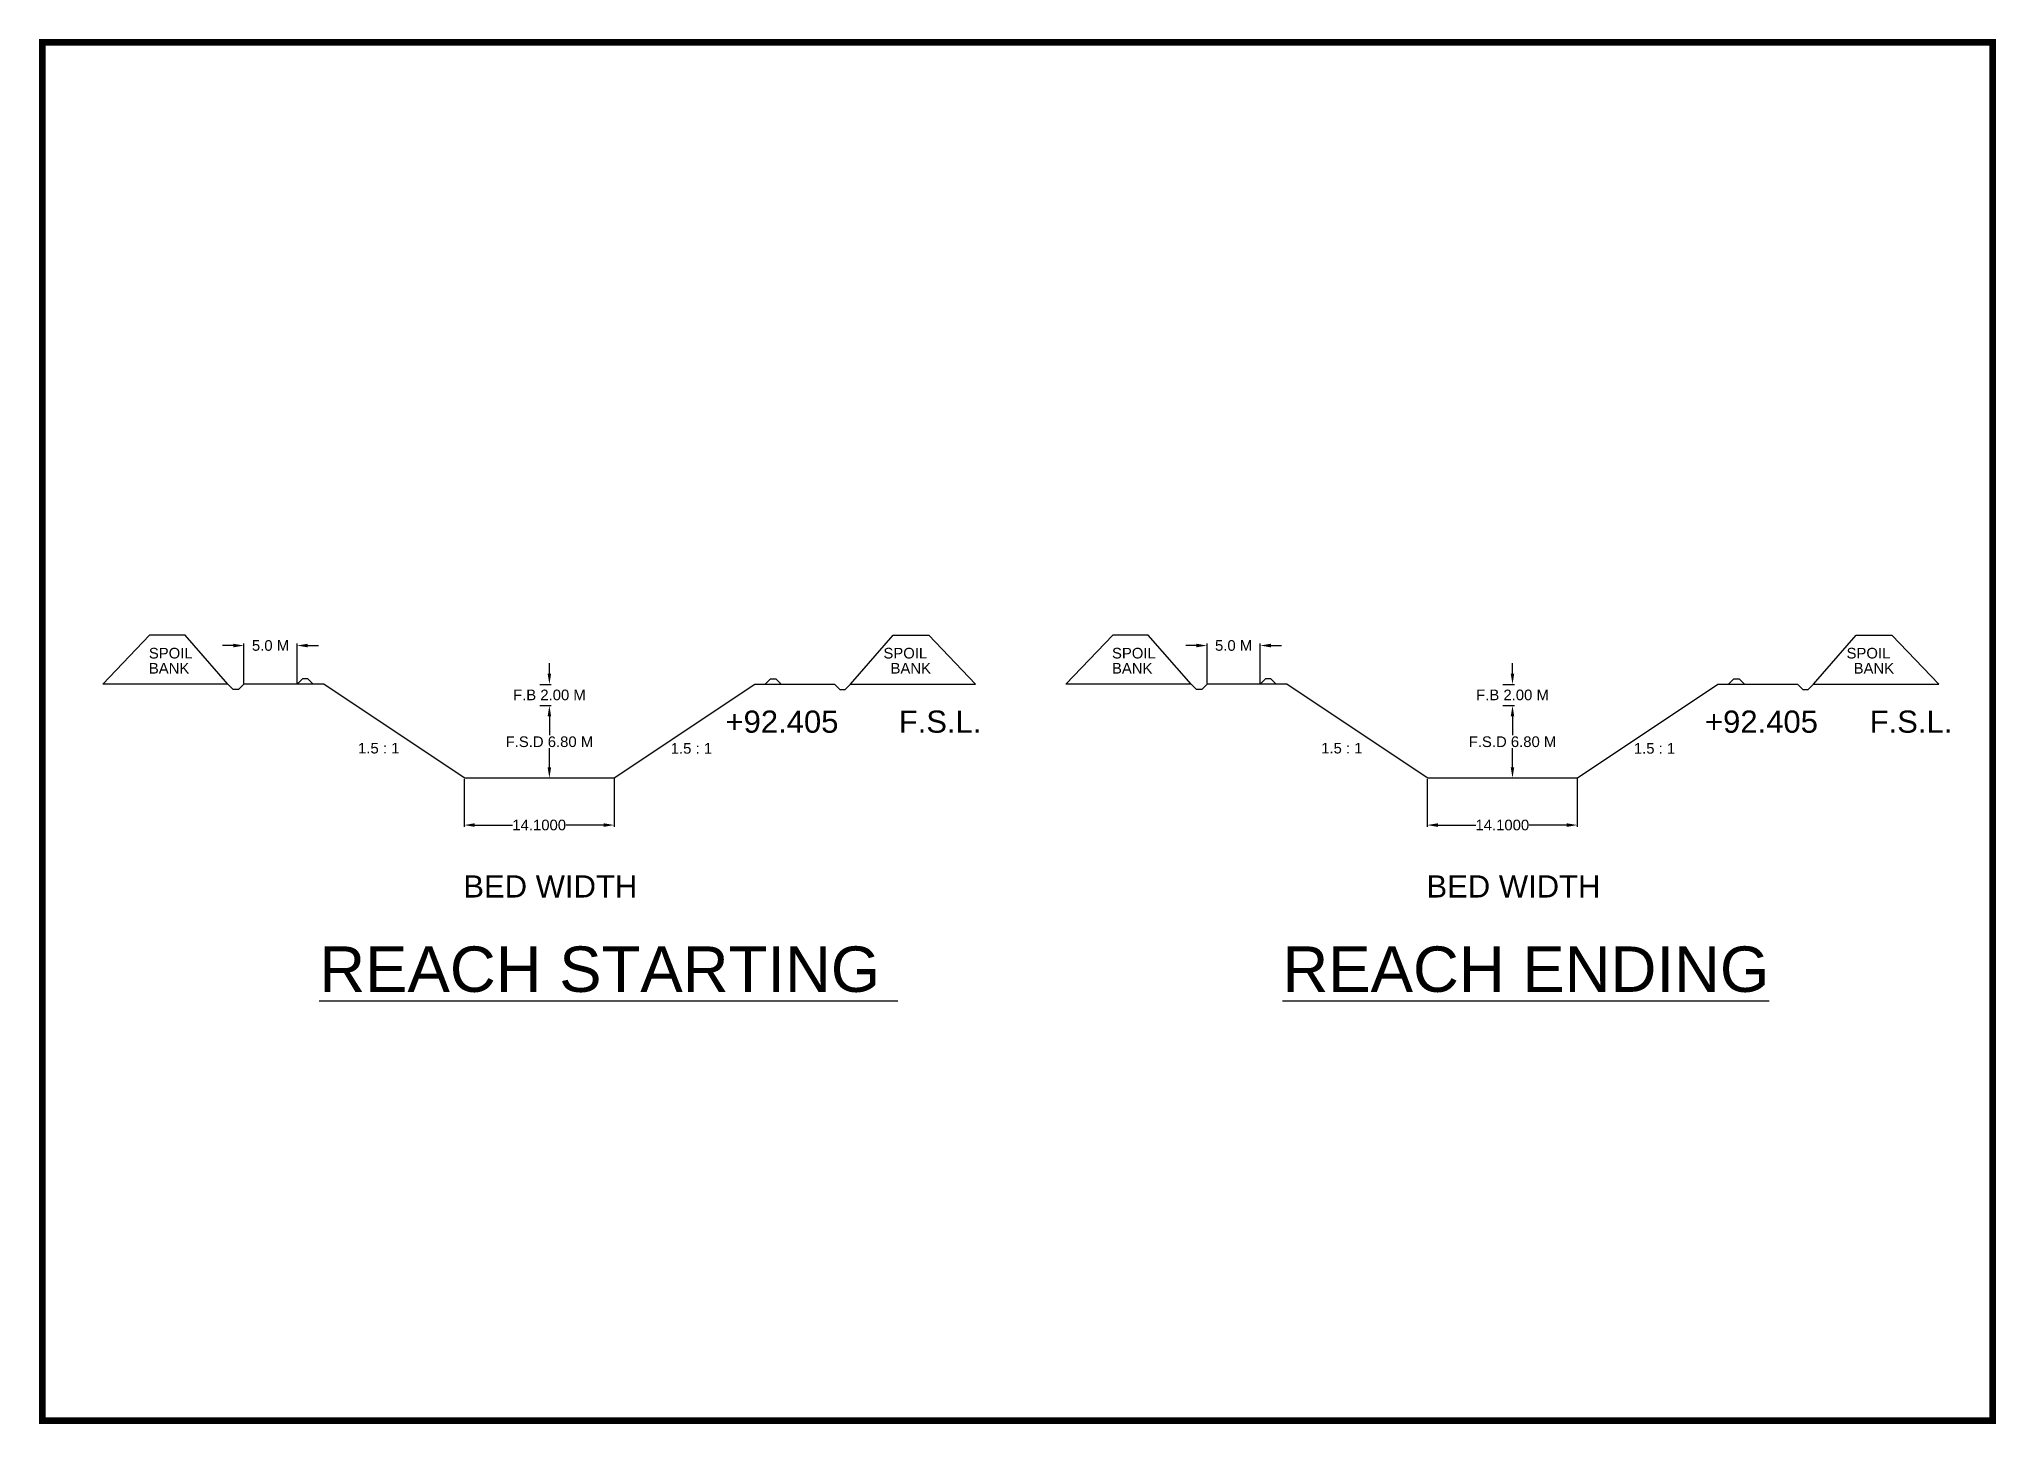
# Model space of a CAD drawing. Header units: inches. Extents: x 62 to 246, y 14 to 144.
import ezdxf

# ---------------------------------------------------------------- set-up
doc = ezdxf.new("R2010")
doc.units = ezdxf.units.IN
doc.header["$MEASUREMENT"] = 0
doc.layers.add('TEXT', color=5, linetype='Continuous')
doc.styles.get("Standard").update_dxf_attribs({"font": 'arial.ttf'})
doc.dimstyles.get("Standard").update_dxf_attribs({"dimtxt": 0.18, "dimasz": 0.18, "dimexe": 0.18, "dimexo": 0.0625, "dimgap": 0.09, "dimtad": 0, "dimtih": 1, "dimtoh": 1, "dimdec": 4, "dimzin": 0, "dimdsep": 46, "dimtxsty": 'Standard', "dimcen": 0.09, "dimadec": 0, "dimazin": 0, "dimtfac": 1, "dimtdec": 4, "dimtofl": 0, "dimtmove": 0, "dimatfit": 3, "dimfxl": 0, "dimtolj": 1, "dimtzin": 0, "dimarcsym": 0})

# ---------------------------------------------------------------- blocks, each defined once
blk = doc.blocks.new('*D1')
at = {"color": 0, "lineweight": -2}
for p, q in [((102.42, 74.71), (102.42, 70.22)), ((116.52, 74.77), (116.52, 70.22)), ((103.42, 70.4), (106.96, 70.4)), ((115.52, 70.4), (111.97, 70.4))]:
    blk.add_line(p, q, dxfattribs=at)
at = {"color": 0}
for points in [[(103.42, 70.57), (103.42, 70.23), (102.42, 70.4)], [(115.52, 70.57), (115.52, 70.23), (116.52, 70.4)]]:
    blk.add_solid(points, dxfattribs=at)
at = {"layer": 'Defpoints', "color": 0}
for p in [(102.42, 74.77), (116.52, 74.83), (116.52, 70.4)]:
    blk.add_point(p, dxfattribs=at)
at = {"color": 0, "insert": (109.47, 70.4), "char_height": 1, "attachment_point": 5}
blk.add_mtext('\\A1;14.1000', dxfattribs=at)
blk = doc.blocks.new('*D5')
at = {"color": 0, "lineweight": -2}
for p, q in [((109.53, 81.63), (110.61, 81.63)), ((110.43, 80.63), (110.43, 78.84)), ((110.43, 75.83), (110.43, 77.63)), ((109.53, 74.83), (110.61, 74.83))]:
    blk.add_line(p, q, dxfattribs=at)
at = {"color": 0}
for points in [[(110.26, 80.63), (110.59, 80.63), (110.43, 81.63)], [(110.26, 75.83), (110.59, 75.83), (110.43, 74.83)]]:
    blk.add_solid(points, dxfattribs=at)
at = {"layer": 'Defpoints', "color": 0}
for p in [(109.47, 81.63), (110.43, 81.63), (109.47, 74.83)]:
    blk.add_point(p, dxfattribs=at)
at = {"color": 0, "insert": (110.43, 78.23), "char_height": 1, "attachment_point": 5}
blk.add_mtext('\\A1;F.S.D 6.80 M', dxfattribs=at)
blk = doc.blocks.new('*D2')
at = {"color": 0, "lineweight": -2}
for p, q in [((110.43, 84.63), (110.43, 85.63)), ((109.53, 83.63), (110.61, 83.63)), ((109.59, 81.63), (110.61, 81.63)), ((110.43, 80.63), (110.43, 79.63))]:
    blk.add_line(p, q, dxfattribs=at)
at = {"color": 0}
for points in [[(110.26, 84.63), (110.59, 84.63), (110.43, 83.63)], [(110.26, 80.63), (110.59, 80.63), (110.43, 81.63)]]:
    blk.add_solid(points, dxfattribs=at)
at = {"layer": 'Defpoints', "color": 0}
for p in [(109.47, 83.63), (110.43, 83.63), (109.53, 81.63)]:
    blk.add_point(p, dxfattribs=at)
at = {"color": 0, "insert": (110.43, 82.63), "char_height": 1, "attachment_point": 5}
blk.add_mtext('\\A1;F.B 2.00 M', dxfattribs=at)
blk = doc.blocks.new('*D6')
at = {"color": 0, "lineweight": -2}
for p, q in [((80.72, 87.28), (79.72, 87.28)), ((81.72, 83.7), (81.72, 87.46)), ((86.72, 83.7), (86.72, 87.46)), ((87.72, 87.28), (88.72, 87.28))]:
    blk.add_line(p, q, dxfattribs=at)
at = {"color": 0}
for points in [[(80.72, 87.45), (80.72, 87.11), (81.72, 87.28)], [(87.72, 87.45), (87.72, 87.11), (86.72, 87.28)]]:
    blk.add_solid(points, dxfattribs=at)
at = {"layer": 'Defpoints', "color": 0}
for p in [(86.72, 87.28), (81.72, 83.63), (86.72, 83.63)]:
    blk.add_point(p, dxfattribs=at)
at = {"color": 0, "insert": (84.22, 87.28), "char_height": 1, "attachment_point": 5}
blk.add_mtext('\\A1;5.0 M', dxfattribs=at)
blk = doc.blocks.new('*D3')
at = {"color": 0, "lineweight": -2}
for p, q in [((192.93, 74.71), (192.93, 70.22)), ((207.03, 74.77), (207.03, 70.22)), ((193.93, 70.4), (197.48, 70.4)), ((206.03, 70.4), (202.49, 70.4))]:
    blk.add_line(p, q, dxfattribs=at)
at = {"color": 0}
for points in [[(193.93, 70.57), (193.93, 70.23), (192.93, 70.4)], [(206.03, 70.57), (206.03, 70.23), (207.03, 70.4)]]:
    blk.add_solid(points, dxfattribs=at)
at = {"layer": 'Defpoints', "color": 0}
for p in [(192.93, 74.77), (207.03, 74.83), (207.03, 70.4)]:
    blk.add_point(p, dxfattribs=at)
at = {"color": 0, "insert": (199.98, 70.4), "char_height": 1, "attachment_point": 5}
blk.add_mtext('\\A1;14.1000', dxfattribs=at)
blk = doc.blocks.new('*D7')
at = {"color": 0, "lineweight": -2}
for p, q in [((200.04, 81.63), (201.12, 81.63)), ((200.94, 80.63), (200.94, 78.84)), ((200.94, 75.83), (200.94, 77.63)), ((200.04, 74.83), (201.12, 74.83))]:
    blk.add_line(p, q, dxfattribs=at)
at = {"color": 0}
for points in [[(200.77, 80.63), (201.1, 80.63), (200.94, 81.63)], [(200.77, 75.83), (201.1, 75.83), (200.94, 74.83)]]:
    blk.add_solid(points, dxfattribs=at)
at = {"layer": 'Defpoints', "color": 0}
for p in [(199.98, 81.63), (200.94, 81.63), (199.98, 74.83)]:
    blk.add_point(p, dxfattribs=at)
at = {"color": 0, "insert": (200.94, 78.23), "char_height": 1, "attachment_point": 5}
blk.add_mtext('\\A1;F.S.D 6.80 M', dxfattribs=at)
blk = doc.blocks.new('*D4')
at = {"color": 0, "lineweight": -2}
for p, q in [((200.94, 84.63), (200.94, 85.63)), ((200.04, 83.63), (201.12, 83.63)), ((200.11, 81.63), (201.12, 81.63)), ((200.94, 80.63), (200.94, 79.63))]:
    blk.add_line(p, q, dxfattribs=at)
at = {"color": 0}
for points in [[(200.77, 84.63), (201.1, 84.63), (200.94, 83.63)], [(200.77, 80.63), (201.1, 80.63), (200.94, 81.63)]]:
    blk.add_solid(points, dxfattribs=at)
at = {"layer": 'Defpoints', "color": 0}
for p in [(199.98, 83.63), (200.94, 83.63), (200.04, 81.63)]:
    blk.add_point(p, dxfattribs=at)
at = {"color": 0, "insert": (200.94, 82.63), "char_height": 1, "attachment_point": 5}
blk.add_mtext('\\A1;F.B 2.00 M', dxfattribs=at)
blk = doc.blocks.new('*D8')
at = {"color": 0, "lineweight": -2}
for p, q in [((171.23, 87.28), (170.23, 87.28)), ((172.23, 83.7), (172.23, 87.46)), ((177.23, 83.7), (177.23, 87.46)), ((178.23, 87.28), (179.23, 87.28))]:
    blk.add_line(p, q, dxfattribs=at)
at = {"color": 0}
for points in [[(171.23, 87.45), (171.23, 87.11), (172.23, 87.28)], [(178.23, 87.45), (178.23, 87.11), (177.23, 87.28)]]:
    blk.add_solid(points, dxfattribs=at)
at = {"layer": 'Defpoints', "color": 0}
for p in [(177.23, 87.28), (172.23, 83.63), (177.23, 83.63)]:
    blk.add_point(p, dxfattribs=at)
at = {"color": 0, "insert": (174.73, 87.28), "char_height": 1, "attachment_point": 5}
blk.add_mtext('\\A1;5.0 M', dxfattribs=at)

msp = doc.modelspace()

# ---------------------------------------------------------------- linework, layer by layer
at = {"color": 106}
for p, q in [((72.85418, 88.24471), (68.45355, 83.63475)), ((76.20268, 88.24471), (72.85418, 88.24471)), ((80.21952, 83.63475), (76.20268, 88.24471)), ((138.71952, 83.63475), (142.73636, 88.24471)), ((142.73636, 88.24471), (146.08486, 88.24471)), ((146.08486, 88.24471), (150.48548, 83.63475)), ((163.36627, 88.24471), (158.96564, 83.63475)), ((166.71477, 88.24471), (163.36627, 88.24471)), ((170.73161, 83.63475), (166.71477, 88.24471)), ((229.23161, 83.63475), (233.24845, 88.24471)), ((233.24845, 88.24471), (236.59695, 88.24471)), ((236.59695, 88.24471), (240.99757, 83.63475)), ((80.21952, 83.63475), (68.45355, 83.63475)), ((80.71952, 83.13475), (80.21952, 83.63475)), ((81.21952, 83.13475), (80.71952, 83.13475)), ((81.21952, 83.13475), (81.71952, 83.63475)), ((89.21952, 83.63475), (81.71952, 83.63475)), ((87.21952, 84.13475), (86.71952, 83.63475)), ((87.71952, 84.13475), (87.21952, 84.13475)), ((87.71952, 84.13475), (88.21952, 83.63475)), ((102.41952, 74.83475), (89.21952, 83.63475)), ((116.51952, 74.83475), (129.71952, 83.63475)), ((129.71952, 83.63475), (137.21952, 83.63475)), ((131.21952, 84.13475), (130.71952, 83.63475)), ((131.21952, 84.13475), (131.71952, 84.13475)), ((131.71952, 84.13475), (132.21952, 83.63475)), ((137.71952, 83.13475), (137.21952, 83.63475)), ((137.71952, 83.13475), (138.21952, 83.13475)), ((138.21952, 83.13475), (138.71952, 83.63475)), ((138.71952, 83.63475), (150.48548, 83.63475)), ((170.73161, 83.63475), (158.96564, 83.63475)), ((171.23161, 83.13475), (170.73161, 83.63475)), ((171.73161, 83.13475), (171.23161, 83.13475)), ((171.73161, 83.13475), (172.23161, 83.63475)), ((179.73161, 83.63475), (172.23161, 83.63475)), ((177.73161, 84.13475), (177.23161, 83.63475)), ((178.23161, 84.13475), (177.73161, 84.13475)), ((178.23161, 84.13475), (178.73161, 83.63475)), ((192.93161, 74.83475), (179.73161, 83.63475)), ((207.03161, 74.83475), (220.23161, 83.63475)), ((220.23161, 83.63475), (227.73161, 83.63475)), ((221.73161, 84.13475), (221.23161, 83.63475)), ((221.73161, 84.13475), (222.23161, 84.13475)), ((222.23161, 84.13475), (222.73161, 83.63475)), ((228.23161, 83.13475), (227.73161, 83.63475)), ((228.23161, 83.13475), (228.73161, 83.13475)), ((228.73161, 83.13475), (229.23161, 83.63475)), ((229.23161, 83.63475), (240.99757, 83.63475)), ((102.41952, 74.83475), (116.51952, 74.83475)), ((192.93161, 74.83475), (207.03161, 74.83475))]:
    msp.add_line(p, q, dxfattribs=at)
at = {"layer": 'TEXT', "lineweight": 25, "ltscale": 0.2, "const_width": 0.61707}
msp.add_lwpolyline([(62.78399, 143.99094), (246.05498, 143.99094), (246.05498, 14.40539), (62.78399, 14.40539)], close=True, dxfattribs=at)

# ---------------------------------------------------------------- texts
at = {"color": 106}
for s, p in [('SPOIL', (72.78655, 86.06308)), ('SPOIL', (141.81915, 86.06308)), ('SPOIL', (163.29864, 86.06308)), ('SPOIL', (232.33124, 86.06308)), ('BANK', (72.78655, 84.64105)), ('BANK', (142.48582, 84.64105)), ('BANK', (163.29864, 84.64105)), ('BANK', (232.99791, 84.64105)), ('1.5 : 1', (92.44785, 77.13124)), ('1.5 : 1', (121.83199, 77.11281)), ('1.5 : 1', (182.95994, 77.13124)), ('1.5 : 1', (212.34408, 77.11281))]:
    msp.add_text(s, height=1, dxfattribs=at).set_placement(p)
at = {"layer": 'TEXT', "color": 106, "lineweight": 25, "ltscale": 0.2}
for s, height, p in [('+92.405       F.S.L.', 2.0864248, (126.97519, 79.08178)), ('+92.405      F.S.L.', 2.0864248, (219.02712, 79.08178)), ('BED WIDTH', 2.086425, (102.33883, 63.58977)), ('BED WIDTH', 2.086425, (192.85092, 63.58977)), ('%%UREACH STARTING ', 4.2719994, (88.80387, 54.71492)), ('%%UREACH ENDING', 4.2719994, (179.31596, 54.71492))]:
    msp.add_text(s, height=height, dxfattribs=at).set_placement(p)

# ---------------------------------------------------------------- dimensions: what is measured, and where the dimension line sits
at = {"color": 106}
for base, p1, p2, picture, middle in [((86.71952, 87.27943), (81.71952, 83.63475), (86.71952, 83.63475), '*D6', (84.21952, 87.27943)), ((177.23161, 87.27943), (172.23161, 83.63475), (177.23161, 83.63475), '*D8', (174.73161, 87.27943))]:
    dim = msp.add_linear_dim(base=base, p1=p1, p2=p2, text='5.0 M', dimstyle='Standard', override={"dimtxt": 1, "dimasz": 1}, dxfattribs=at)
    dim.commit()
    dim.dimension.update_dxf_attribs({"geometry": picture, "text_midpoint": middle})
for base, p1, p2, text, picture, middle in [((110.4256, 83.63475), (109.53202, 81.63475), (109.46952, 83.63475), 'F.B 2.00 M', '*D2', (110.4256, 82.63475)), ((200.93769, 83.63475), (200.04411, 81.63475), (199.98161, 83.63475), 'F.B 2.00 M', '*D4', (200.93769, 82.63475)), ((110.4256, 81.63475), (109.46952, 74.83475), (109.46952, 81.63475), 'F.S.D 6.80 M', '*D5', (110.4256, 78.23475)), ((200.93769, 81.63475), (199.98161, 74.83475), (199.98161, 81.63475), 'F.S.D 6.80 M', '*D7', (200.93769, 78.23475))]:
    dim = msp.add_linear_dim(base=base, p1=p1, p2=p2, angle=90, text=text, dimstyle='Standard', override={"dimtxt": 1, "dimasz": 1}, dxfattribs=at)
    dim.commit()
    dim.dimension.update_dxf_attribs({"geometry": picture, "text_midpoint": middle})
for base, p1, p2, picture, middle in [((116.51952, 70.40152), (102.41952, 74.77225), (116.51952, 74.83475), '*D1', (109.46952, 70.40152)), ((207.03161, 70.40152), (192.93161, 74.77225), (207.03161, 74.83475), '*D3', (199.98161, 70.40152))]:
    dim = msp.add_linear_dim(base=base, p1=p1, p2=p2, dimstyle='Standard', override={"dimtxt": 1, "dimasz": 1}, dxfattribs=at)
    dim.commit()
    dim.dimension.update_dxf_attribs({"geometry": picture, "text_midpoint": middle})

doc.saveas('drawing.dxf')
